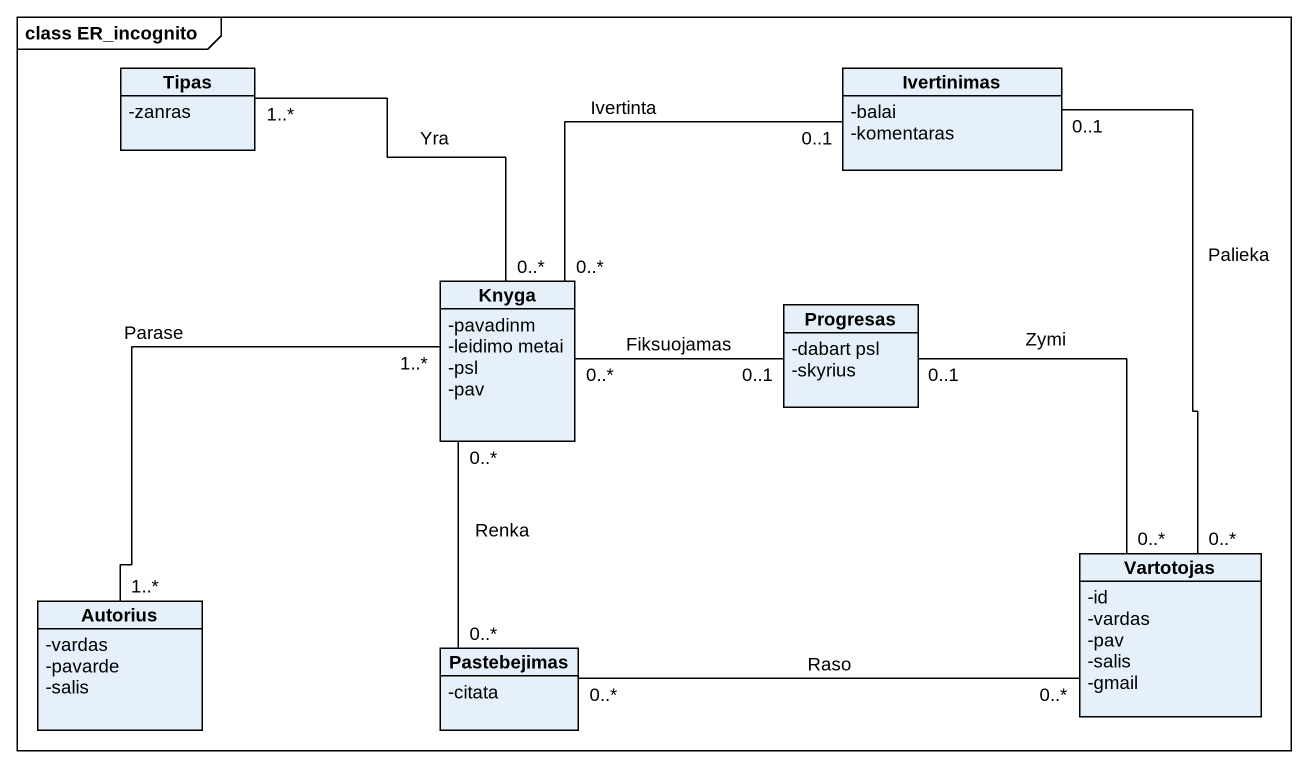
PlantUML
@startuml
mainframe class ER_incognito
hide circle
hide empty members
skinparam classAttributeIconSize 0
class Tipas {
  -zanras
}
class Ivertinimas {
  -balai
  -komentaras
}
class Knyga {
  -pavadinm
  -leidimo metai
  -psl
  -pav
}
class Progresas {
  -dabart psl
  -skyrius
}
class Autorius {
  -vardas
  -pavarde
  -salis
}
class Vartotojas {
  -id
  -vardas
  -pav
  -salis
  -gmail
}
class Pastebejimas {
  -citata
}
Tipas "1..*" -- "0..*" Knyga : Yra
Knyga "0..*" -right- "0..1" Ivertinimas : Ivertinta
Knyga "0..*" -right- "0..1" Progresas : Fiksuojamas
Autorius "1..*" -up- "1..*" Knyga : Parase
Vartotojas "0..*" -up- "0..1" Ivertinimas : Palieka
Vartotojas "0..*" -up- "0..1" Progresas : Zymi
Pastebejimas "0..*" -up- "0..*" Knyga : Renka
Pastebejimas "0..*" -right- "0..*" Vartotojas : Raso
@enduml
